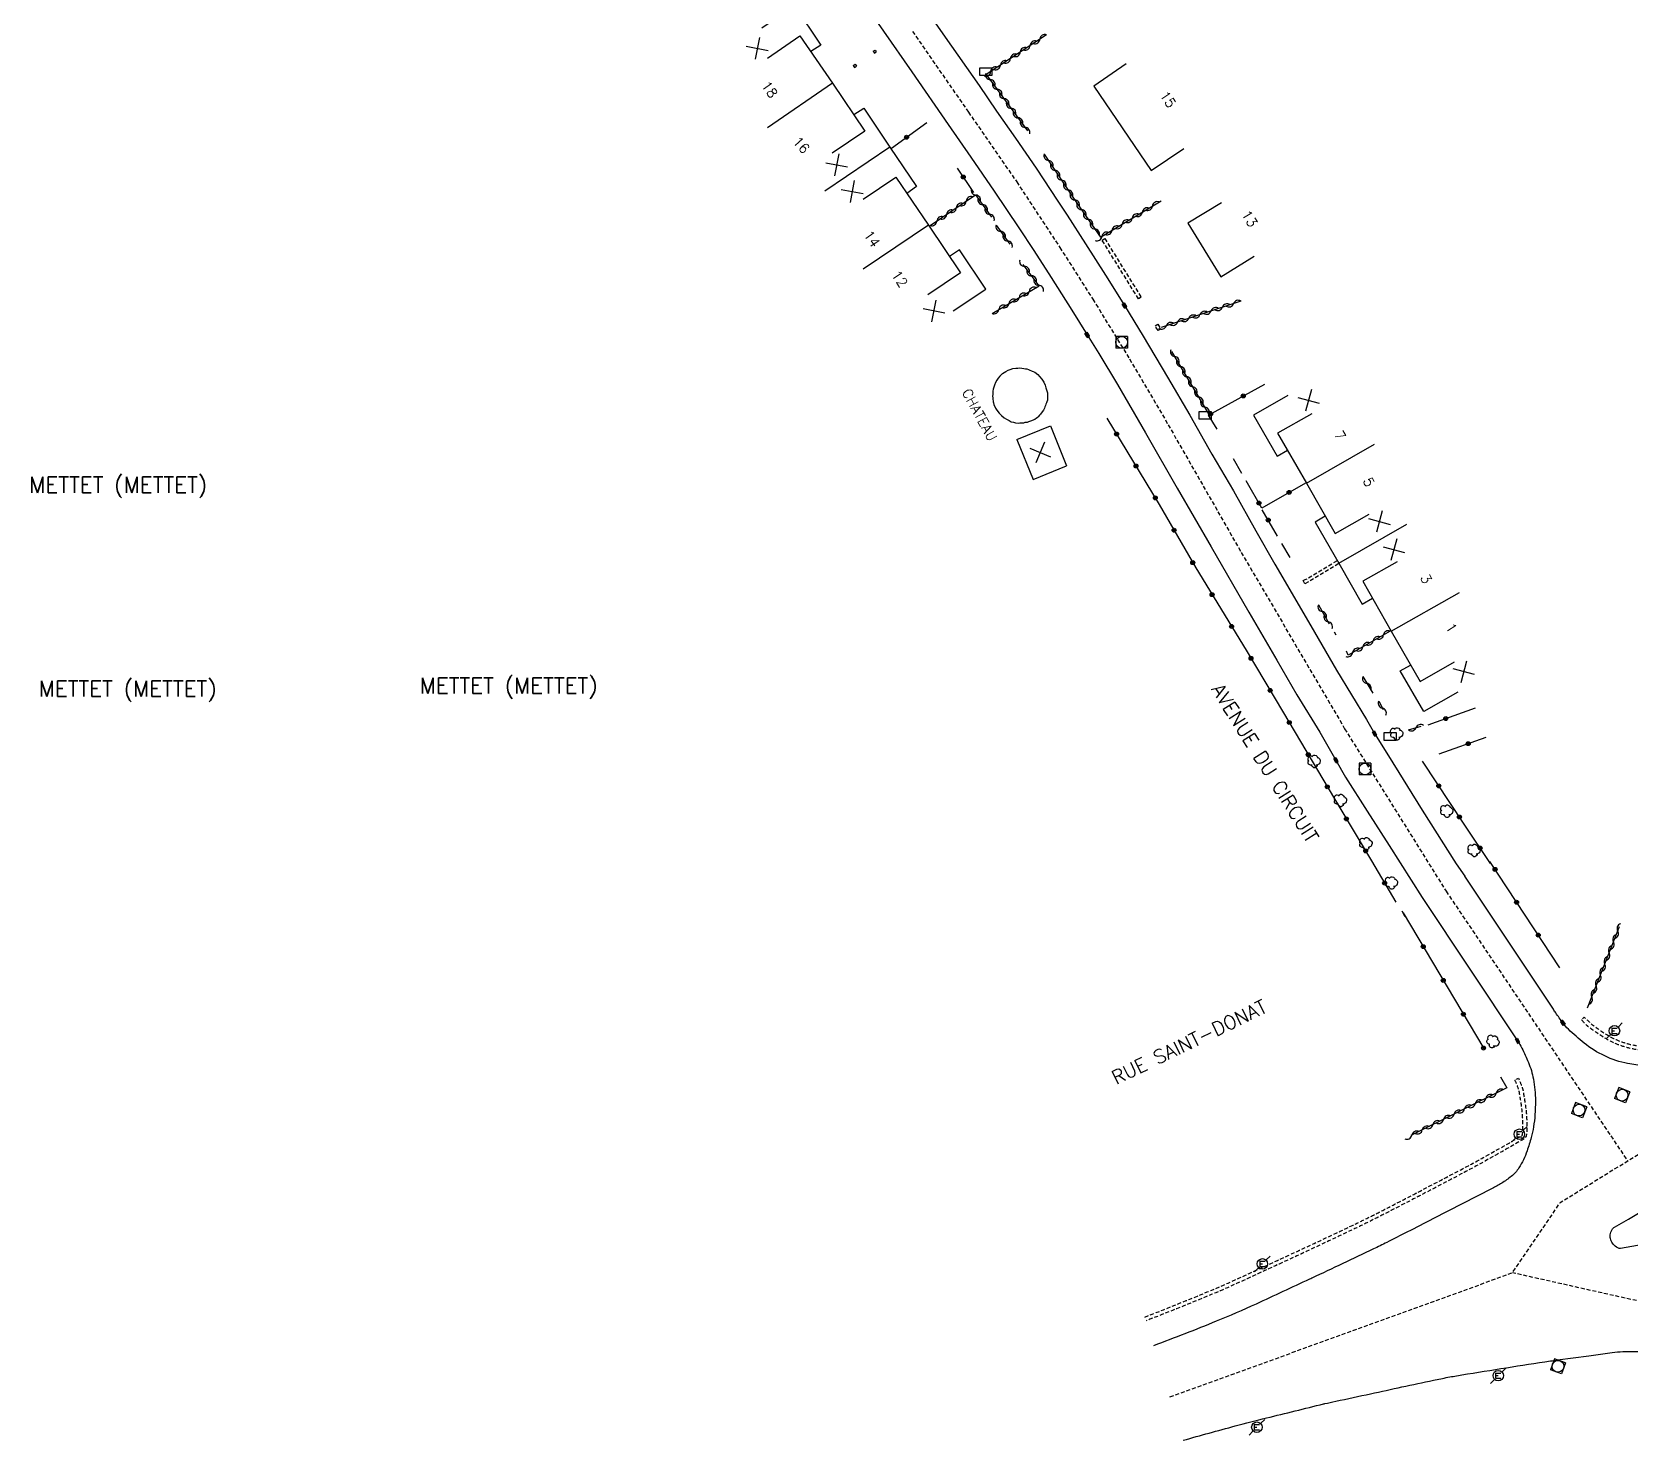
# Model space of a CAD drawing. Header units: millimetres. Extents: x 170000 to 171000, y 110000 to 111000.
# Drawn here: x 170463.4 to 170666.6, y 110390.9 to 110570.7 of the extents above; entities that cross this region are included whole.
import ezdxf
from ezdxf.enums import TextEntityAlignment as Align

# ---------------------------------------------------------------- set-up
doc = ezdxf.new("R2010")
doc.units = ezdxf.units.MM
doc.linetypes.add('DASHED', pattern=[0.75, 0.5, -0.25])
doc.layers.get('0').update_dxf_attribs({"linetype": 'CONTINUOUS'})
for name, color, linetype in [('W0001', 6, 'DASHED'), ('W0008', 7, 'CONTINUOUS'), ('W0100', 7, 'CONTINUOUS'), ('W0112', 1, 'DASHED'), ('W0300', 7, 'CONTINUOUS'), ('W0310', 3, 'CONTINUOUS'), ('W0322', 7, 'CONTINUOUS'), ('W0400', 7, 'CONTINUOUS'), ('W0420', 7, 'CONTINUOUS'), ('W0471', 7, 'CONTINUOUS'), ('W0980', 7, 'CONTINUOUS'), ('W0984', 7, 'CONTINUOUS'), ('W0989', 7, 'CONTINUOUS'), ('W0991', 7, 'CONTINUOUS'), ('W1102', 7, 'CONTINUOUS'), ('W1471', 7, 'CONTINUOUS')]:
    doc.layers.add(name, color=color, linetype=linetype)
doc.styles.get("Standard").update_dxf_attribs({"font": 'romans.shx', "width": 0.85})

# ---------------------------------------------------------------- blocks, each defined once
blk = doc.blocks.new('t310o')
at = {"color": 0, "linetype": 'Continuous'}
for centre, start, end in [((-0.5, 0.38), 216.8699, 323.1304), ((0.5, -0.37), 36.8699, 143.1303)]:
    blk.add_arc(centre, 0.625, start, end, dxfattribs=at)
blk = doc.blocks.new('T400')
for p, q in [((-0.15, 0.3), (0.15, 0.3)), ((-0.15, -0.25), (-0.15, 0.3)), ((-0.15, 0.15), (0.15, 0.15)), ((-0.15, 0), (0.15, 0)), ((0.15, 0.3), (0.15, -0.25)), ((-0.15, -0.15), (0.15, -0.15)), ((-0.15, -0.25), (-0.15, -0.3)), ((-0.15, -0.3), (0.15, -0.3)), ((0.15, -0.3), (0.15, -0.25))]:
    blk.add_line(p, q)
blk = doc.blocks.new('T471')
for p, q in [((-0.333334, 0.333334), (-0.333334, -0.333334)), ((-0.333334, 0.333334), (0.333334, 0.333334)), ((-0.333334, 0), (0, 0)), ((0.500001, 0.500001), (1.000002, 1.000002)), ((-0.500001, -0.500001), (-1.000002, -1.000002)), ((-0.333334, -0.333334), (0.333334, -0.333334))]:
    blk.add_line(p, q)
blk.add_ellipse((0, 0), major_axis=(0.471405, 0.471405), ratio=1, start_param=5.4977871438, end_param=11.780972451)
blk = doc.blocks.new('T300')
for p, q in [((-0.8, 0.51), (-0.86, 0.34)), ((-0.86, 0.34), (-0.86, 0.17)), ((-0.86, 0.17), (-0.74, 0.06)), ((-0.69, 0.63), (-0.8, 0.51)), ((-0.8, -0.06), (-0.74, 0.06)), ((-0.74, 0.06), (-0.69, 0.11)), ((-0.57, 0.69), (-0.69, 0.63)), ((-0.46, 0.69), (-0.57, 0.69)), ((-0.29, 0.63), (-0.46, 0.69)), ((-0.29, 0.63), (-0.17, 0.74)), ((-0.23, 0.57), (-0.29, 0.63)), ((-0.17, 0.74), (-0.06, 0.8)), ((-0.06, 0.8), (0.06, 0.8)), ((0.06, 0.8), (0.23, 0.74)), ((0.23, 0.74), (0.34, 0.63)), ((0.34, 0.63), (0.4, 0.51)), ((0.46, 0.46), (0.34, 0.46)), ((0.4, 0.51), (0.4, 0.46)), ((0.57, 0.4), (0.46, 0.46)), ((0.57, 0.4), (0.69, 0.29)), ((0.69, 0.29), (0.74, 0.17)), ((0.74, 0.06), (0.69, -0.17)), ((0.74, 0.17), (0.74, 0.06)), ((-0.8, -0.17), (-0.8, -0.06)), ((-0.8, -0.23), (-0.8, -0.17)), ((-0.74, -0.34), (-0.8, -0.23)), ((-0.69, -0.4), (-0.74, -0.34)), ((-0.51, -0.46), (-0.69, -0.4)), ((-0.4, -0.46), (-0.51, -0.46)), ((-0.4, -0.46), (-0.34, -0.46)), ((-0.34, -0.46), (-0.34, -0.4)), ((-0.34, -0.51), (-0.34, -0.46)), ((-0.29, -0.63), (-0.34, -0.51)), ((-0.17, -0.74), (-0.29, -0.63)), ((-0.06, -0.8), (-0.17, -0.74)), ((0.06, -0.8), (-0.06, -0.8)), ((0.17, -0.74), (0.06, -0.8)), ((0.23, -0.69), (0.17, -0.74)), ((0.29, -0.46), (0.23, -0.46)), ((0.29, -0.63), (0.23, -0.69)), ((0.46, -0.4), (0.29, -0.46)), ((0.34, -0.51), (0.29, -0.63)), ((0.34, -0.51), (0.34, -0.46)), ((0.57, -0.34), (0.46, -0.4)), ((0.63, -0.29), (0.57, -0.34)), ((0.69, -0.17), (0.63, -0.29))]:
    blk.add_line(p, q)
blk = doc.blocks.new('T420')
for p, q in [((0.75, 0.75), (-0.75, 0.75)), ((-0.75, 0.75), (-0.75, -0.75)), ((0.75, 0.75), (0.75, -0.75)), ((0.75, -0.75), (-0.75, -0.75))]:
    blk.add_line(p, q)
blk.add_ellipse((0, 0), major_axis=(-0.53, 0.53), ratio=1, start_param=3.926991, end_param=10.210176)
blk = doc.blocks.new('t322o')
at = {"color": 0, "linetype": 'Continuous'}
for radius in [0.25, 0.15]:
    blk.add_circle((0, 0), radius, dxfattribs=at)
blk = doc.blocks.new('t991o')
at = {"color": 0, "linetype": 'Continuous'}
for p, q in [((-1, 1), (1, -1)), ((-1, -1), (1, 1))]:
    blk.add_line(p, q, dxfattribs=at)
blk = doc.blocks.new('T1471')
at = {"color": 0, "linetype": 'Continuous', "flags": 128}
blk.add_lwpolyline([(-0.75, -0.5), (-0.75, 0.5), (0.75, 0.5), (0.75, -0.5), (-0.75, -0.5)], dxfattribs=at)

msp = doc.modelspace()

# ---------------------------------------------------------------- linework, layer by layer
at = {"layer": 'W0001'}
msp.add_lwpolyline([(170575.39, 110570.76), (170582.5, 110560.49), (170588.64, 110551.62), (170594.12, 110543.29), (170598.33, 110536.69), (170602.98, 110529.1), (170607.9, 110520.73), (170617.19, 110504.5), (170630.34, 110482.07), (170643.24, 110461.4)], dxfattribs=at)
at = {"layer": 'W0001', "flags": 128}
for points in [[(170608.13, 110397.11), (170651.67, 110412.89), (170657.75, 110421.82), (170688.74, 110441.01), (170703.19, 110451.27), (170718.97, 110462.87), (170733.61, 110477.12), (170748.06, 110491.75), (170760.8, 110504.67), (170777.72, 110517.41), (170792.81, 110545.32)], [(170643.24, 110461.4), (170666.31, 110427.12)], [(170672.93, 110359.55), (170681.48, 110382.78), (170685.1, 110402.35), (170678.06, 110408.24), (170667.22, 110409.39), (170651.67, 110412.89)]]:
    msp.add_lwpolyline(points, dxfattribs=at)
at = {"layer": 'W0008'}
for points in [[(170573.54, 110578.68), (170579.54, 110570), (170583.86, 110563.89), (170586.09, 110560.59), (170588.47, 110557.18), (170591.1, 110553.37), (170593.88, 110549.17), (170595.05, 110547.39), (170597.4, 110543.72), (170599.95, 110539.76), (170602.34, 110535.89), (170604.74, 110531.98), (170607.83, 110526.79), (170610.66, 110521.95), (170613.47, 110517.01), (170616.2, 110512.32), (170619.03, 110507.24), (170621.45, 110503), (170626.02, 110495.14), (170629.3, 110489.52), (170633.1, 110483.25), (170634.14, 110481.46), (170635.92, 110478.65), (170640.2, 110471.71), (170644.53, 110464.89), (170645.62, 110463.33)], [(170568.11, 110576), (170575.32, 110565.62), (170579.91, 110558.91), (170582.83, 110554.76), (170585.79, 110550.45), (170588.93, 110545.79), (170590.82, 110542.89), (170593.03, 110539.44), (170595.66, 110535.29), (170597.61, 110532.17), (170599.09, 110529.81), (170601.45, 110525.83), (170605.03, 110519.7), (170609.06, 110512.68), (170613.38, 110505.19), (170618.15, 110496.9), (170621.71, 110490.78), (170624.26, 110486.38), (170627.18, 110481.63), (170629.23, 110478.08), (170630.46, 110475.93), (170633.21, 110471.61), (170635.98, 110467.23), (170640.18, 110460.6), (170640.18, 110460.6)]]:
    msp.add_lwpolyline(points, dxfattribs=at)
at = {"layer": 'W0008', "flags": 128}
for points in [[(170668.4, 110439.22, -0.032788), (170666.32, 110439.5, -0.060756), (170663.41, 110440.46, -0.059927), (170660.78, 110442.11, -0.019933), (170658.78, 110443.85, -0.048806), (170658.07, 110444.67, -0.001944), (170657.18, 110445.95, -0.005589), (170656.87, 110446.4), (170645.62, 110463.33)], [(170640.18, 110460.6), (170652.32, 110442.39, -0.029582), (170652.86, 110441.46, -0.015963), (170653.7, 110439.64, -0.054987), (170654.33, 110437.53, -0.043457), (170654.59, 110434.76, -0.019527), (170654.53, 110432.98, -0.02254), (170654.35, 110431.45, -0.024907), (170654.06, 110430.09, -0.019381), (170653.53, 110428.38, -0.053799), (170652.49, 110426.22, -0.090639), (170651.53, 110425.15, -0.021955), (170650.31, 110424.29, -0.023482), (170649.09, 110423.6), (170641.56, 110419.74, -0.000632), (170638.31, 110418.08, -0.000786), (170635.69, 110416.75, -0.00569), (170634, 110415.92, -0.001233), (170626.17, 110412.21, -0.001628), (170625.87, 110412.07, -0.000073), (170619.07, 110408.92, -0.011445), (170614, 110406.72, -0.007398), (170606.05, 110403.61)], [(170670.21, 110416.83), (170665.42, 110415.99, -0.173218), (170665.06, 110416.05, -0.083776), (170664.48, 110416.52, -0.106885), (170664.16, 110417.09, -0.113907), (170664.11, 110417.7, -0.080202), (170664.34, 110418.4, -0.145182), (170664.63, 110418.7), (170666.41, 110419.71, 0.007476), (170669.81, 110421.72, 0.003435)], [(170609.81, 110391.59, -0.00313), (170616.42, 110393.41, -0.005201), (170620.41, 110394.43, -0.000097), (170627.67, 110396.22, -0.005547), (170627.8, 110396.25, -0.001162), (170629.2, 110396.55, -0.000367), (170633.63, 110397.51, -0.001047), (170641.63, 110399.22, -0.004551), (170643.47, 110399.6, -0.00681), (170645.24, 110399.91, -0.002137), (170650.92, 110400.82, -0.000684), (170656.49, 110401.68, -0.004182), (170657.4, 110401.81), (170661.37, 110402.35)]]:
    msp.add_lwpolyline(points, format="xyb", dxfattribs=at)
at = {"layer": 'W0008'}
msp.add_lwpolyline([(170661.37, 110402.34), (170664.34, 110402.75, -0.026776), (170665.71, 110402.86, -0.016684), (170667.91, 110402.85, -0.062075)], format="xyb", dxfattribs=at)
at = {"layer": 'W0100'}
for p, q in [((170588.68, 110518.85), (170590.74, 110513.79)), ((170590.74, 110513.79), (170594.98, 110515.52))]:
    msp.add_line(p, q, dxfattribs=at)
for points in [[(170556.22, 110571.21), (170560.38, 110574), (170563.73, 110569), (170562.49, 110568.21)], [(170556.96, 110567.37), (170561.08, 110570.19), (170565.21, 110564.16), (170569.32, 110558.05), (170565.18, 110555.26)], [(170602.56, 110566.62), (170598.43, 110563.8), (170605.74, 110553.05), (170609.88, 110555.87)], [(170567.93, 110560.17), (170569.19, 110560.98), (170572.53, 110556.02), (170575.91, 110551.03), (170574.68, 110550.15)], [(170569.14, 110549.41), (170573.27, 110552.22), (170577.41, 110546.13), (170581.5, 110540.05), (170577.36, 110537.26)], [(170614.69, 110548.96), (170610.42, 110546.35), (170614.58, 110539.55), (170618.84, 110542.16)], [(170580.56, 110535.21), (170584.71, 110537.99), (170581.38, 110542.97), (170580.1, 110542.13)], [(170586.84, 110527.26), (170586.48, 110526.9), (170586.27, 110526.65), (170586.11, 110526.42), (170585.93, 110526.11), (170585.8, 110525.76), (170585.72, 110525.51), (170585.65, 110525.25), (170585.62, 110525.01), (170585.6, 110524.77), (170585.59, 110524.56), (170585.57, 110524.37), (170585.59, 110524.16), (170585.62, 110523.95), (170585.66, 110523.76), (170585.67, 110523.63), (170585.71, 110523.53), (170585.75, 110523.29), (170585.95, 110522.86), (170586.12, 110522.59), (170586.41, 110522.2), (170586.73, 110521.89), (170587.03, 110521.63), (170587.36, 110521.45), (170587.69, 110521.28), (170587.94, 110521.11), (170588.24, 110521.04), (170588.51, 110520.98), (170588.83, 110520.92), (170589.05, 110520.96), (170589.21, 110520.96), (170589.4, 110520.98), (170589.54, 110520.99), (170589.74, 110521.04), (170589.91, 110521.06), (170590, 110521.08), (170590.18, 110521.13), (170590.44, 110521.22), (170590.77, 110521.37), (170590.93, 110521.46), (170591.16, 110521.6), (170591.36, 110521.75)], [(170586.84, 110527.26), (170587.27, 110527.52), (170587.55, 110527.67), (170587.82, 110527.77), (170588.16, 110527.87), (170588.53, 110527.92), (170588.8, 110527.94), (170589.06, 110527.96), (170589.3, 110527.93), (170589.54, 110527.89), (170589.75, 110527.85), (170589.93, 110527.83), (170590.13, 110527.76), (170590.33, 110527.68), (170590.51, 110527.6), (170590.63, 110527.56), (170590.73, 110527.5), (170590.94, 110527.4), (170591.32, 110527.11), (170591.54, 110526.88), (170591.85, 110526.51), (170592.09, 110526.13), (170592.27, 110525.78), (170592.36, 110525.42), (170592.46, 110525.06), (170592.57, 110524.77), (170592.57, 110524.46), (170592.56, 110524.2), (170592.55, 110523.87), (170592.46, 110523.66), (170592.42, 110523.5), (170592.36, 110523.33), (170592.32, 110523.19), (170592.23, 110523.01), (170592.16, 110522.84), (170592.13, 110522.76), (170592.03, 110522.6), (170591.89, 110522.36), (170591.67, 110522.07), (170591.54, 110521.95), (170591.36, 110521.75)], [(170623.1, 110524.44), (170618.77, 110521.95), (170621.76, 110516.74), (170623.06, 110517.5)], [(170626.15, 110522.14), (170621.82, 110519.65), (170625.48, 110513.29), (170629.13, 110506.9), (170633.47, 110509.38)], [(170588.68, 110518.85), (170592.92, 110520.59), (170594.98, 110515.52)], [(170627.88, 110509.09), (170626.58, 110508.34), (170629.58, 110503.13), (170632.57, 110497.92), (170633.86, 110498.66)], [(170637.02, 110503.3), (170632.66, 110500.84), (170636.24, 110494.49), (170639.96, 110488.08), (170644.29, 110490.59)], [(170644.72, 110486.74), (170640.39, 110484.25), (170637.39, 110489.45), (170638.72, 110490.17)]]:
    msp.add_lwpolyline(points, dxfattribs=at)
at = {"layer": 'W0112'}
for p, q in [((170570.39, 110568.22), (170570.55, 110567.99)), ((170570.55, 110567.99), (170570.79, 110568.14)), ((170567.86, 110566.41), (170568.03, 110566.17)), ((170568.03, 110566.17), (170568.26, 110566.35)), ((170599.49, 110544.22), (170599.83, 110544.43)), ((170604.13, 110536.73), (170599.49, 110544.22)), ((170606.24, 110533.32), (170606.58, 110533.53)), ((170606.62, 110532.72), (170606.24, 110533.32)), ((170625.07, 110500.92), (170625.42, 110501.11))]:
    msp.add_line(p, q, dxfattribs=at)
for points in [[(170570.39, 110568.22), (170570.63, 110568.37), (170570.79, 110568.14)], [(170567.86, 110566.41), (170568.09, 110566.59), (170568.26, 110566.35)], [(170599.83, 110544.43), (170604.47, 110536.94), (170604.13, 110536.73)], [(170606.58, 110533.53), (170606.95, 110532.94), (170606.62, 110532.72)], [(170629.58, 110503.07), (170625.29, 110500.49), (170625.07, 110500.92)], [(170629.37, 110503.41), (170625.45, 110501.05), (170625.42, 110501.11)]]:
    msp.add_lwpolyline(points, dxfattribs=at)
at = {"layer": 'W0112', "flags": 128}
msp.add_lwpolyline([(170687.55, 110460.08), (170687.96, 110460.37), (170690.76, 110456.47, -0.061229), (170690.98, 110456.07, -0.044556), (170691.16, 110455.47, -0.096113), (170691.16, 110454.91, -0.093209), (170690.95, 110454.37, -0.03426), (170690.61, 110453.89, -0.06231), (170690.37, 110453.66), (170687.92, 110451.88, -0.007149), (170686.11, 110450.6, -0.002584), (170681.02, 110447.15, -0.000696), (170677.3, 110444.65, -0.002895), (170676.4, 110444.06), (170672.65, 110441.62, -0.056427), (170672.34, 110441.47, -0.021722), (170671.49, 110441.2, -0.060774), (170670.48, 110441.05, -0.030239), (170668.45, 110441.13, -0.033635), (170666.52, 110441.46, -0.039417), (170664.93, 110441.97, -0.037362), (170663.53, 110442.67, -0.024316), (170661.54, 110444.01, -0.030919), (170661.15, 110444.33, -0.015276), (170660.44, 110445.06), (170660.81, 110445.4, 0.015276), (170661.5, 110444.7, 0.030919), (170661.84, 110444.41, 0.024316), (170663.79, 110443.1, 0.037362), (170665.12, 110442.43, 0.039417), (170666.64, 110441.94, 0.033635), (170668.5, 110441.63, 0.030239), (170670.47, 110441.55, 0.060774), (170671.36, 110441.68, 0.021722), (170672.17, 110441.94, 0.056427), (170672.38, 110442.04), (170676.13, 110444.48, 0.002895), (170677.02, 110445.07, 0.000696), (170680.75, 110447.56, 0.002584), (170685.83, 110451.01, 0.007149), (170687.63, 110452.28), (170690.08, 110454.07, 0.06231), (170690.22, 110454.21, 0.03426), (170690.53, 110454.63, 0.093209), (170690.67, 110455, 0.096113), (170690.67, 110455.37, 0.044556), (170690.52, 110455.88, 0.061229), (170690.36, 110456.18)], format="xyb", close=True, dxfattribs=at)
msp.add_lwpolyline([(170604.92, 110407.26, 0.005949), (170612.58, 110410.33, 0.009564), (170617.28, 110412.38, 0.000067), (170624.49, 110415.7, 0.001493), (170624.81, 110415.85, 0.001353), (170631.43, 110418.96, 0.004823), (170633.27, 110419.86, 0.002905), (170635.2, 110420.83, 0.001334), (170639.39, 110423, 0.000997), (170639.6, 110423.11, 0.00004), (170644.93, 110425.9, 0.006319), (170647.95, 110427.54, 0.003703), (170652.85, 110430.31), (170652.93, 110430.44), (170652.99, 110430.94, 0.02735), (170653, 110431.12, 0.006557), (170652.99, 110432.14, 0.008215), (170652.95, 110432.95, 0.018966), (170652.88, 110433.73, 0.007375), (170652.56, 110435.79, 0.043729), (170652.44, 110436.28, 0.019912), (170651.97, 110437.44), (170652.43, 110437.64, -0.019912), (170652.91, 110436.45, -0.043729), (170653.05, 110435.88, -0.007375), (170653.37, 110433.8, -0.018966), (170653.45, 110432.98, -0.008215), (170653.49, 110432.16, -0.006557), (170653.5, 110431.12, -0.028123), (170653.49, 110430.88), (170653.41, 110430.26), (170653.2, 110429.94, -0.003785), (170648.2, 110427.1, -0.006319), (170645.17, 110425.46, -0.00004), (170639.84, 110422.66, -0.000997), (170639.62, 110422.55, -0.001334), (170635.43, 110420.39, -0.002905), (170633.49, 110419.41, -0.004823), (170631.64, 110418.51, -0.001353), (170625.02, 110415.39, -0.001493), (170624.7, 110415.24, -0.000067), (170617.48, 110411.92, -0.009564), (170612.77, 110409.86, -0.005949), (170605.1, 110406.79)], format="xyb", dxfattribs=at)
at = {"layer": 'W0310'}
for p, q in [((170586.03, 110546.13), (170587.76, 110543.71)), ((170617.16, 110536.46), (170607, 110533.11)), ((170613.09, 110522.11), (170608.35, 110530.06)), ((170627, 110497.84), (170628.39, 110495.41)), ((170629, 110494.39), (170629.23, 110494.03)), ((170632.63, 110488.7), (170633.91, 110486.59)), ((170634.67, 110485.58), (170635.22, 110484.51)), ((170638.44, 110481.93), (170640.08, 110482.4))]:
    msp.add_line(p, q, dxfattribs=at)
for points in [[(170592.42, 110570.33), (170584.78, 110565.28), (170590, 110558.13)], [(170592.13, 110555.16), (170595.87, 110549.54), (170599.3, 110544.57), (170607.01, 110549.21)], [(170577.66, 110546.06), (170583.42, 110549.96), (170585.45, 110547.11)], [(170585.51, 110534.88), (170591.48, 110538.41), (170589.46, 110541.1)], [(170636.14, 110494.49), (170630.78, 110491.45), (170630.57, 110491.95)], [(170661.21, 110446.58), (170665.29, 110456.92)], [(170650.96, 110436.4), (170638.76, 110430.34)]]:
    msp.add_lwpolyline(points, dxfattribs=at)
at = {"layer": 'W0322'}
for p, q in [((170572.72, 110555.91), (170577.2, 110559.15)), ((170583.18, 110550.27), (170581.1, 110553.35)), ((170617.28, 110514.53), (170616.22, 110516.39)), ((170621.82, 110506.55), (170619.86, 110509.93)), ((170623.43, 110503.84), (170622.36, 110505.63)), ((170640.95, 110482.57), (170646.99, 110484.73)), ((170648.29, 110480.98), (170642.31, 110478.84)), ((170638.05, 110458.17), (170637.64, 110458.89))]:
    msp.add_line(p, q, dxfattribs=at)
for points in [[(170614.12, 110520.18), (170613.03, 110521.95), (170620.17, 110525.9)], [(170600.11, 110521.58), (170606.77, 110510.61), (170611.4, 110502.53), (170617.8, 110492.07), (170622.57, 110484.1), (170629.72, 110472), (170633.75, 110465.29), (170636.85, 110460.03)], [(170625.34, 110513.32), (170619.81, 110510.13), (170617.8, 110513.6)], [(170648.89, 110464.92), (170645.52, 110469.96), (170640.22, 110477.95)], [(170657.69, 110451.65), (170648.79, 110465.21)], [(170637.78, 110458.67), (170648.02, 110441.43)], [(170650.17, 110437.83), (170650.96, 110436.4)]]:
    msp.add_lwpolyline(points, dxfattribs=at)
at = {"layer": 'W1102'}
for p, q in [((170565.21, 110564.16), (170556.96, 110558.51)), ((170572.53, 110556.02), (170564.24, 110550.43)), ((170577.41, 110546.13), (170569.13, 110540.51)), ((170625.48, 110513.29), (170634.15, 110518.27)), ((170629.58, 110503.13), (170638.25, 110508.11)), ((170636.24, 110494.49), (170644.95, 110499.4))]:
    msp.add_line(p, q, dxfattribs=at)

# ---------------------------------------------------------------- block references
at = {"layer": 'W0300'}
for p in [(170636.99, 110481.41), (170626.5, 110477.92), (170629.85, 110472.95), (170643.37, 110471.59), (170633.08, 110467.44), (170646.84, 110466.59), (170636.33, 110462.46)]:
    msp.add_blockref('T300', p, dxfattribs=at)
at = {"layer": 'W0300', "rotation": 339.1080011013875}
msp.add_blockref('T300', (170649.23, 110442.25), dxfattribs=at)
at = {"layer": 'W0310'}
for p, rotation in [((170589.09, 110568.13), 213.4628178608438), ((170590.34, 110568.96), 213.4628178608438), ((170591.59, 110569.78), 213.4628178608438), ((170586.58, 110566.47), 213.4628178608438), ((170587.84, 110567.3), 213.4628178608438), ((170585.33, 110565.65), 213.4628178608438), ((170585.28, 110564.6), 306.1226086406973), ((170586.16, 110563.39), 306.1226086406973), ((170587.05, 110562.18), 306.1226086406973), ((170587.93, 110560.97), 306.1226086406973), ((170588.81, 110559.76), 306.1226086406973), ((170589.7, 110558.55), 306.1226086406973), ((170592.69, 110554.33), 303.6170312360489), ((170593.52, 110553.08), 303.6170312360489), ((170594.35, 110551.83), 303.6170312360489), ((170583.45, 110549.93), 305.4691958493902), ((170595.18, 110550.58), 303.6170312360489), ((170580.97, 110548.31), 34.09676589863136), ((170582.22, 110549.15), 34.09676589863136), ((170584.32, 110548.71), 305.4691958493902), ((170585.19, 110547.49), 305.4691958493902), ((170596.01, 110549.33), 304.599915397897), ((170596.86, 110548.1), 304.599915397897), ((170604.62, 110547.76), 31.04035316464999), ((170605.9, 110548.54), 31.04035316464999), ((170578.49, 110546.62), 34.09676589863136), ((170579.73, 110547.46), 34.09676589863136), ((170597.71, 110546.87), 304.599915397897), ((170598.57, 110545.63), 304.599915397897), ((170602.05, 110546.22), 31.04035316464999), ((170603.33, 110546.99), 31.04035316464999), ((170586.61, 110545.31), 305.5399729281498), ((170587.48, 110544.09), 305.5399729281498), ((170599.48, 110544.67), 31.04035316464999), ((170600.76, 110545.45), 31.04035316464999), ((170589.64, 110540.87), 126.9039418921077), ((170590.54, 110539.67), 126.9039418921077), ((170590.24, 110537.68), 30.59669445122102), ((170591.44, 110538.47), 126.9039418921077), ((170587.66, 110536.16), 30.59669445122102), ((170588.95, 110536.92), 30.59669445122102), ((170616.21, 110536.14), 198.2333854700889), ((170586.37, 110535.39), 30.59669445122102), ((170609.09, 110533.8), 198.2333854700889), ((170610.51, 110534.27), 198.2333854700889), ((170611.94, 110534.74), 198.2333854700889), ((170613.36, 110535.21), 198.2333854700889), ((170614.79, 110535.68), 198.2333854700889), ((170607.66, 110533.33), 198.2333854700889), ((170608.74, 110529.41), 120.828774583045), ((170609.51, 110528.12), 120.828774583045), ((170610.27, 110526.84), 120.828774583045), ((170611.04, 110525.55), 120.828774583045), ((170611.81, 110524.26), 120.828774583045), ((170612.58, 110522.97), 120.828774583045), ((170627.49, 110496.97), 299.8464441041618), ((170628.24, 110495.67), 299.8464441041618), ((170633.96, 110493.26), 209.6156857375815), ((170635.27, 110494), 209.6156857375815), ((170631.35, 110491.77), 209.6156857375815), ((170632.66, 110492.51), 209.6156857375815), ((170633.15, 110487.84), 301.1153940496081), ((170635.12, 110484.69), 297.1367156168446), ((170639.4, 110482.2), 15.89023996936224), ((170665.06, 110456.34), 68.45796401668157), ((170664.51, 110454.95), 68.45796401668157), ((170663.41, 110452.16), 68.45796401668157), ((170663.96, 110453.55), 68.45796401668157), ((170662.86, 110450.76), 68.45796401668157), ((170661.76, 110447.97), 68.45796401668157), ((170662.31, 110449.37), 68.45796401668157), ((170646.93, 110434.39), 206.4204261235831), ((170648.27, 110435.06), 206.4204261235831), ((170649.61, 110435.73), 206.4204261235831), ((170642.9, 110432.39), 206.4204261235831), ((170644.24, 110433.06), 206.4204261235831), ((170645.58, 110433.73), 206.4204261235831), ((170638.87, 110430.39), 206.4204261235831), ((170640.21, 110431.06), 206.4204261235831), ((170641.55, 110431.73), 206.4204261235831)]:
    msp.add_blockref('t310o', p, dxfattribs=dict(at, rotation=rotation))
at = {"layer": 'W0322'}
for p, rotation in [((170574.64, 110557.3), 35.79423813873506), ((170581.85, 110552.24), 124.0529578723347), ((170617.45, 110524.4), 28.99056970132292), ((170613.29, 110522.1), 28.99056970132292), ((170601.34, 110519.55), 301.2626402577644), ((170603.81, 110515.49), 301.2626402577644), ((170623.28, 110512.13), 209.9728930317148), ((170606.27, 110511.43), 301.2626402577644), ((170619.44, 110510.77), 120.0443747973165), ((170620.62, 110508.61), 120.1476599094566), ((170608.65, 110507.32), 299.8089164644109), ((170611.02, 110503.2), 299.8089164644109), ((170613.48, 110499.13), 301.5008105171994), ((170615.96, 110495.08), 301.5008105171994), ((170618.43, 110491.03), 300.8686284109007), ((170620.87, 110486.95), 300.8686284109007), ((170643.19, 110483.37), 19.6802782490367), ((170623.3, 110482.87), 300.5889159930159), ((170646.05, 110480.18), 199.6508268715053), ((170625.71, 110478.78), 300.5889159930159), ((170628.13, 110474.69), 300.5889159930159), ((170642.3, 110474.81), 123.5808460153664), ((170630.56, 110470.61), 300.9989433845805), ((170644.93, 110470.85), 123.5808460153664), ((170647.57, 110466.9), 123.7530401416254), ((170633.01, 110466.54), 300.9989433845805), ((170649.46, 110464.19), 123.3041008154006), ((170635.42, 110462.45), 300.4245969718453), ((170652.2, 110460.01), 123.3041008154006), ((170654.95, 110455.83), 123.3041008154006), ((170640.33, 110454.37), 300.7199377069105), ((170642.88, 110450.07), 300.7199377069105), ((170645.44, 110445.77), 300.7199377069105), ((170647.99, 110441.47), 300.7199377069105)]:
    msp.add_blockref('t322o', p, dxfattribs=dict(at, rotation=rotation))
at = {"layer": 'W0400'}
for p, rotation in [((170602.34, 110535.89), 31.62155151367181), ((170597.61, 110532.17), 32.00061035156238), ((170634.14, 110481.46), 30.21270751953121), ((170629.23, 110478.08), 30.07009887695314), ((170658.07, 110444.67), 214.8840668512314), ((170652.32, 110442.39), 26.56644857265848)]:
    msp.add_blockref('T400', p, dxfattribs=dict(at, rotation=rotation))
at = {"layer": 'W0420'}
for p in [(170602, 110531.22), (170632.93, 110476.95)]:
    msp.add_blockref('T420', p, dxfattribs=at)
at = {"layer": 'W0420', "rotation": 339.1080011013797}
for p in [(170665.61, 110435.48), (170660.14, 110433.58), (170657.46, 110401)]:
    msp.add_blockref('T420', p, dxfattribs=at)
at = {"layer": 'W0471'}
for p in [(170664.64, 110443.67), (170652.55, 110430.51), (170619.88, 110414.02), (170649.87, 110399.81), (170619.18, 110393.25)]:
    msp.add_blockref('T471', p, dxfattribs=at)
at = {"layer": 'W0991'}
for p, rotation in [((170555.65, 110568.59), 303.8741359220922), ((170565.75, 110553.79), 303.9979938368783), ((170567.73, 110550.4), 304.0526006271342), ((170578.12, 110535.2), 123.7941937334934), ((170625.74, 110523.83), 299.9097440214332), ((170591.62, 110517.21), 292.1146815415386), ((170634.74, 110508.43), 299.8816725983526), ((170636.6, 110504.85), 299.8539450832258), ((170645.5, 110489.34), 119.8993529898686)]:
    msp.add_blockref('t991o', p, dxfattribs=dict(at, rotation=rotation))
at = {"layer": 'W1471'}
for p in [(170584.72, 110565.64), (170612.6, 110521.93), (170636.12, 110481.1)]:
    msp.add_blockref('T1471', p, dxfattribs=at)

# ---------------------------------------------------------------- texts
at = {"layer": 'W0980'}
for p in [(170474.42, 110512.95), (170475.62, 110487.02), (170524.06, 110487.42)]:
    msp.add_text('METTET (METTET)', height=2, dxfattribs=at).set_placement(p, align=Align.MIDDLE)
at = {"layer": 'W0984'}
msp.add_text('CHATEAU', height=1.249, rotation=298.4361, dxfattribs=at).set_placement((170583.92, 110521.98), align=Align.MIDDLE)
at = {"layer": 'W0989'}
for s, rotation, p in [('AVENUE DU CIRCUIT', 301.9634, (170620.22, 110477.68)), ('RUE SAINT-DONAT', 25.74, (170610.58, 110442.25))]:
    msp.add_text(s, height=1.75, rotation=rotation, dxfattribs=at).set_placement(p, align=Align.MIDDLE)
at = {"layer": 'W0991'}
for s, height, rotation, p in [('18', 1.249, 304.4217, (170557.24, 110563.38)), ('15', 1.25, 304.2407, (170607.87, 110562.12)), ('16', 1.25, 311.7062, (170561.26, 110556.3)), ('13', 1.249, 301.4429, (170618.26, 110546.95)), ('14', 1.249, 304.1514, (170570.24, 110544.38)), ('12', 1.249, 303.9758, (170573.77, 110539.3)), ('7', 1.25, 299.9025, (170629.75, 110519.36)), ('5', 1.25, 299.7648, (170633.41, 110513.45)), ('3', 1.25, 299.4015, (170640.7, 110501.13)), ('1', 1.25, 301.6545, (170643.93, 110494.9))]:
    msp.add_text(s, height=height, rotation=rotation, dxfattribs=at).set_placement(p, align=Align.MIDDLE)

doc.saveas('drawing.dxf')
